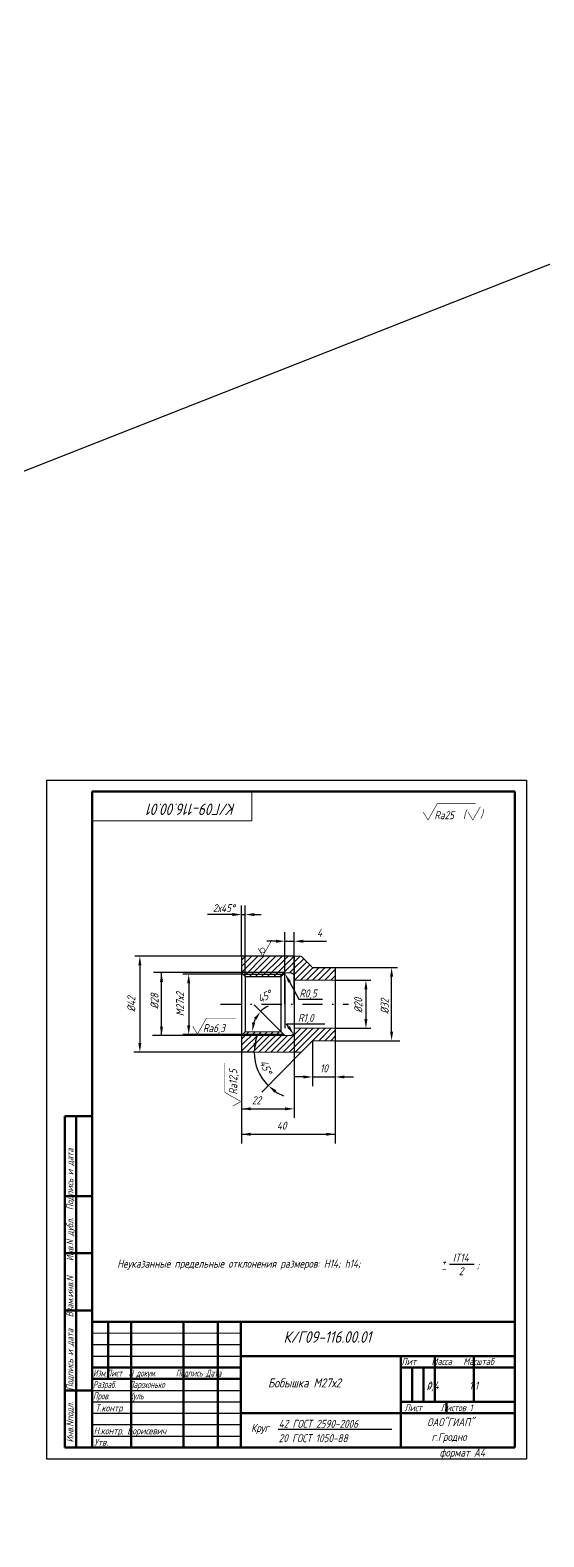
# Model space of a CAD drawing. Header units: inches. Extents: x 2854 to 6563, y -110 to 2015.
# Drawn here: x 5903 to 6128, y 1356 to 2015 of the extents above; entities that cross this region are included whole.
import ezdxf

# ---------------------------------------------------------------- set-up
doc = ezdxf.new("R2010")
doc.units = ezdxf.units.IN
doc.header["$LTSCALE"] = 0.7
doc.header["$MEASUREMENT"] = 0
doc.linetypes.add('DASHDOT', pattern=[25.4, 12.7, -6.35, 0, -6.35])
doc.styles.add('ROMANC', font='romanc', dxfattribs={"width": 0.8, "oblique": 15, "height": 3.5})
doc.styles.get("Standard").update_dxf_attribs({"font": 'romand.shx', "width": 0.8, "oblique": 15, "height": 3.5})
doc.dimstyles.get("Standard").update_dxf_attribs({"dimtxt": 3.5, "dimasz": 4, "dimexe": 4, "dimexo": 0, "dimgap": 2, "dimtad": 1, "dimdec": 0, "dimdsep": 46, "dimtxsty": 'Standard', "dimcen": 0.09, "dimadec": 0, "dimazin": 0, "dimtfac": 1, "dimtdec": 0, "dimtmove": 0, "dimatfit": 3, "dimfxl": 0, "dimtolj": 1, "dimtzin": 0, "dimlwd": 25, "dimlwe": 25, "dimarcsym": 0})

# ---------------------------------------------------------------- blocks, each defined once
blk = doc.blocks.new('*D96')
at = {"color": 0, "lineweight": 25}
for p, q in [((6010.77, 1616.78), (6006.77, 1616.78)), ((6014.77, 1589.24), (6014.77, 1620.78)), ((6014.77, 1616.78), (6018.79, 1616.78)), ((6018.79, 1589.24), (6018.79, 1620.78)), ((6022.79, 1616.78), (6032.97, 1616.78))]:
    blk.add_line(p, q, dxfattribs=at)
for points in [[(6010.77, 1617.45), (6010.77, 1616.11), (6014.77, 1616.78)], [(6022.79, 1617.45), (6022.79, 1616.11), (6018.79, 1616.78)]]:
    blk.add_solid(points, dxfattribs=at)
at = {"layer": 'DEFPOINTS', "color": 0, "lineweight": 25}
for p in [(6018.79, 1616.78), (6014.77, 1589.24), (6018.79, 1589.24)]:
    blk.add_point(p, dxfattribs=at)
at = {"color": 0, "insert": (6029.88, 1620.53), "char_height": 3.5, "attachment_point": 5}
blk.add_mtext('\\A1;4', dxfattribs=at)
blk = doc.blocks.new('*D97')
at = {"color": 0, "lineweight": 25}
blk.add_line((6021.87, 1568.24), (6004.65, 1550.72), dxfattribs=at)
for start, end in [(157.67717, 168.83859), (180, 225.49534), (236.65676, 247.81817)]:
    blk.add_arc((6021.87, 1568.24), 20.57, start, end, dxfattribs=at)
for points in [[(6002.36, 1572.16), (6001.03, 1572.28), (6001.31, 1568.24)], [(6010.15, 1550.54), (6010.99, 1551.58), (6007.46, 1553.57)]]:
    blk.add_solid(points, dxfattribs=at)
at = {"layer": 'DEFPOINTS', "color": 0, "lineweight": 25}
for p in [(6026.79, 1573.24), (5985.79, 1568.24), (6002.02, 1562.86), (6021.87, 1568.24), (6025.87, 1568.24)]:
    blk.add_point(p, dxfattribs=at)
at = {"color": 0, "lineweight": 25, "insert": (6006.37, 1561.74), "char_height": 3.5, "attachment_point": 5, "rotation": 292.74767}
blk.add_mtext('\\A1;45°', dxfattribs=at)

msp = doc.modelspace()

# ---------------------------------------------------------------- linework, layer by layer
at = {"lineweight": 25}
for p, q in [((3039.38, 697.05), (6390.81, 2015.37)), ((5991.79, 1628.45), (5980.88, 1628.45)), ((5995.79, 1610.24), (5995.79, 1632.45)), ((5995.79, 1628.45), (5997.39, 1628.45)), ((5997.39, 1601.29), (5997.39, 1632.45)), ((6001.39, 1628.45), (6004.29, 1628.45)), ((6018.79, 1610.24), (5949.13, 1610.24)), ((5995.79, 1608.45), (5997.39, 1610.05)), ((5996.99, 1601.7), (6005.53, 1610.24)), ((5997.39, 1610.05), (5997.57, 1610.24)), ((5997.39, 1607.4), (6000.22, 1610.24)), ((5997.39, 1604.75), (6002.88, 1610.24)), ((5999.23, 1601.29), (6008.18, 1610.24)), ((6001.88, 1601.29), (6010.83, 1610.24)), ((6004.53, 1601.29), (6013.48, 1610.24)), ((6007.18, 1601.29), (6016.13, 1610.24)), ((6009.84, 1601.29), (6018.79, 1610.24)), ((6018.79, 1610.24), (6018.79, 1553.41)), ((6018.79, 1607.59), (6021.44, 1610.24)), ((6018.79, 1604.94), (6022.97, 1609.12)), ((5951.27, 1606.24), (5951.27, 1572.24)), ((6014.68, 1603.06), (5957.27, 1603.06)), ((5995.79, 1602.4), (5970.02, 1602.4)), ((5995.79, 1605.8), (5997.39, 1607.4)), ((5995.79, 1603.15), (5997.39, 1604.75)), ((6012.49, 1601.29), (6018.79, 1607.59)), ((6016.79, 1602.94), (6018.79, 1604.94)), ((6018.58, 1602.08), (6018.79, 1602.29)), ((6018.79, 1602.29), (6024.29, 1607.78)), ((6018.89, 1599.74), (6025.6, 1606.45)), ((6021.54, 1599.74), (6027.04, 1605.24)), ((6024.2, 1599.74), (6029.7, 1605.24)), ((6026.85, 1599.74), (6032.35, 1605.24)), ((6029.5, 1599.74), (6035, 1605.24)), ((6032.15, 1599.74), (6036.79, 1604.38)), ((6036.79, 1605.24), (6064.02, 1605.24)), ((5972.63, 1598.91), (5972.63, 1579.57)), ((6034.8, 1599.74), (6036.79, 1601.72)), ((6036.79, 1599.74), (6052.39, 1599.74)), ((6050.19, 1595.74), (6050.19, 1582.74)), ((6061.42, 1577.24), (6061.42, 1601.24)), ((6013.03, 1577.19), (6001.27, 1588.91)), ((6014.82, 1575.49), (5956.79, 1575.49)), ((5995.79, 1576.02), (5970.02, 1576.02)), ((5995.79, 1573.98), (5998.99, 1577.19)), ((5995.79, 1571.33), (6001.65, 1577.19)), ((5995.79, 1568.68), (6004.3, 1577.19)), ((5995.79, 1575.57), (5995.79, 1539.46)), ((5998, 1568.24), (6006.95, 1577.19)), ((6000.65, 1568.24), (6009.6, 1577.19)), ((6003.3, 1568.24), (6012.25, 1577.19)), ((6005.95, 1568.24), (6013.79, 1576.07)), ((6008.61, 1568.24), (6015.91, 1575.54)), ((6011.26, 1568.24), (6018.79, 1575.77)), ((6018.79, 1578.74), (6018.79, 1553.41)), ((6018.79, 1578.74), (6018.79, 1539.46)), ((6018.79, 1578.42), (6019.11, 1578.74)), ((6018.79, 1575.77), (6021.76, 1578.74)), ((6018.79, 1573.12), (6024.41, 1578.74)), ((6018.79, 1570.47), (6027.06, 1578.74)), ((6019.21, 1568.24), (6029.71, 1578.74)), ((6026.86, 1573.24), (6032.36, 1578.74)), ((6029.52, 1573.24), (6035.02, 1578.74)), ((6032.17, 1573.24), (6036.79, 1577.86)), ((6036.79, 1578.74), (6052.39, 1578.74)), ((6013.91, 1568.24), (6018.79, 1573.12)), ((6016.56, 1568.24), (6018.79, 1570.47)), ((6026.79, 1573.24), (6026.79, 1553.41)), ((6034.82, 1573.24), (6036.79, 1575.21)), ((6036.79, 1573.24), (6064.98, 1573.24)), ((6036.79, 1573.24), (6036.79, 1528.35)), ((6036.79, 1573.24), (6036.79, 1553.41)), ((5995.79, 1568.24), (5995.79, 1536.53)), ((6000.79, 1568.24), (5995.79, 1568.24)), ((5995.79, 1568.24), (5995.79, 1528.35)), ((6021.86, 1568.24), (6022.41, 1568.79)), ((6022.79, 1557.41), (6018.79, 1557.41)), ((6026.79, 1557.41), (6036.79, 1557.41)), ((6040.79, 1557.41), (6044.79, 1557.41)), ((5995.79, 1543.46), (6014.79, 1543.46)), ((5995.79, 1532.35), (6036.79, 1532.35)), ((6086.76, 1475.55), (6097.59, 1475.55)), ((5930.4, 1440.31), (5995.4, 1440.31)), ((5930.4, 1435.31), (5995.4, 1435.31)), ((5930.4, 1420.31), (5995.4, 1420.31)), ((5930.4, 1415.31), (5995.4, 1415.31)), ((5930.4, 1410.31), (5995.4, 1410.31)), ((5930.4, 1405.31), (5995.4, 1405.31)), ((5930.4, 1400.31), (5995.4, 1400.31)), ((6011.8, 1403.36), (6061.53, 1403.36))]:
    msp.add_line(p, q, dxfattribs=at)
for p, q in [((5910.4, 1687.31), (5910.4, 1390.31)), ((5910.4, 1687.31), (6120.4, 1687.31)), ((6120.4, 1687.31), (6120.4, 1390.31)), ((6016.74, 1598.99), (6020.83, 1591.49)), ((6020.83, 1591.49), (6024.27, 1591.49)), ((6020.83, 1591.49), (6031.2, 1591.49)), ((6015.5, 1580.69), (6032.27, 1580.69)), ((6016.37, 1579.32), (6015.5, 1580.69)), ((5910.4, 1390.31), (6120.4, 1390.31))]:
    msp.add_line(p, q)
at = {"lineweight": 50}
for p, q in [((5930.4, 1682.31), (5930.4, 1395.31)), ((5930.4, 1682.31), (6115.4, 1682.31)), ((6115.4, 1682.31), (6115.4, 1395.31)), ((5918.4, 1540.31), (5918.4, 1395.31)), ((5918.4, 1540.31), (5930.4, 1540.31)), ((5923.4, 1540.31), (5923.4, 1395.31)), ((5918.4, 1505.31), (5930.4, 1505.31)), ((5918.4, 1480.31), (5930.4, 1480.31)), ((5918.4, 1455.31), (5930.4, 1455.31)), ((5930.4, 1450.31), (6115.4, 1450.31)), ((5937.4, 1450.31), (5937.4, 1425.31)), ((5947.4, 1450.31), (5947.4, 1395.31)), ((5970.4, 1450.31), (5970.4, 1395.31)), ((5985.4, 1450.31), (5985.4, 1395.31)), ((5995.4, 1450.31), (5995.4, 1395.31)), ((6065.4, 1435.31), (6065.4, 1395.31)), ((6080.4, 1435.31), (6080.4, 1415.31)), ((6097.4, 1435.31), (6097.4, 1415.31)), ((5930.4, 1430.31), (5995.4, 1430.31)), ((5930.4, 1425.31), (5995.4, 1425.31)), ((6065.4, 1430.31), (6115.4, 1430.31)), ((6070.4, 1430.31), (6070.4, 1415.31)), ((6075.4, 1430.31), (6075.4, 1415.31)), ((5918.4, 1420.31), (5930.4, 1420.31)), ((6065.4, 1415.31), (6115.4, 1415.31)), ((6085.4, 1415.31), (6085.4, 1410.31)), ((5918.4, 1395.31), (6115.4, 1395.31))]:
    msp.add_line(p, q, dxfattribs=at)
at = {"color": 0, "linetype": 'ByBlock'}
for p, q in [((6000.79, 1610.24), (5965.9, 1610.24)), ((5960.73, 1575.54), (5960.73, 1602.94)), ((6000.79, 1568.24), (5948.59, 1568.24))]:
    msp.add_line(p, q, dxfattribs=at)
at = {"linetype": 'Continuous'}
for p, q in [((5995.79, 1602.34), (5999.93, 1602.34)), ((5999.93, 1602.34), (6014.2, 1602.34)), ((5995.79, 1576.07), (5999.93, 1576.07)), ((5999.93, 1576.07), (6014.2, 1576.07))]:
    msp.add_line(p, q, dxfattribs=at)
at = {"linetype": 'DASHDOT'}
msp.add_line((5986.6, 1589.24), (6042.53, 1589.24), dxfattribs=at)
at = {"lineweight": 15}
msp.add_line((5930.4, 1445.31), (5995.4, 1445.31), dxfattribs=at)
at = {"color": 1, "lineweight": 50}
for p, q in [((5995.4, 1435.31), (6115.4, 1435.31)), ((5995.4, 1410.31), (6115.4, 1410.31))]:
    msp.add_line(p, q, dxfattribs=at)
for points, const_width in [([(6000.25, 1669.43), (6000.25, 1682.43)], 0.5), ([(6077.32, 1669.79), (6081.48, 1677.13)], 0.25), ([(6081.48, 1677.13), (6098.23, 1677.13)], 0.3), ([(6096.92, 1669.79), (6100.26, 1675.67)], 0.25), ([(5930.25, 1669.43), (6000.25, 1669.43)], 0.5), ([(6075.29, 1673.29), (6077.32, 1669.79)], 0.25), ([(6094.89, 1673.29), (6096.92, 1669.79)], 0.25), ([(6005.01, 1610.29), (6008.99, 1617.29)], 0.25), ([(5995.79, 1610.24), (5995.79, 1589.24)], 0.5), ([(6002.98, 1613.79), (6005.01, 1610.29)], 0.25), ([(6026.79, 1605.24), (6021.87, 1610.24)], 0.5), ([(5997.39, 1601.29), (5995.79, 1602.91)], 0.5), ([(6014.47, 1602.73), (6013.03, 1601.29)], 0.5), ([(6018.79, 1601.58), (6018.79, 1576.89)], 0.5), ([(6036.79, 1605.24), (6036.79, 1589.24)], 0.5), ([(5997.39, 1577.19), (5997.39, 1601.29)], 0.5), ([(6013.03, 1601.29), (6013.03, 1577.19)], 0.5), ([(6014.77, 1589.24), (6014.77, 1599.83)], 0.5), ([(6018.79, 1599.74), (6036.79, 1599.74)], 0.5), ([(5995.79, 1568.24), (5995.79, 1589.24)], 0.5), ([(6014.77, 1589.28), (6014.77, 1578.69)], 0.5), ([(6036.79, 1573.24), (6036.79, 1589.24)], 0.5), ([(6036.79, 1573.24), (6036.79, 1589.24)], 0.5), ([(5976.45, 1576.15), (5980.43, 1583.15)], 0.25), ([(5980.43, 1583), (5993.31, 1583)], 0.25), ([(5974.42, 1579.65), (5976.45, 1576.15)], 0.25), ([(5997.39, 1577.19), (5995.79, 1575.57)], 0.5), ([(6014.47, 1575.74), (6013.03, 1577.19)], 0.5), ([(6018.79, 1578.74), (6036.79, 1578.74)], 0.5), ([(6026.79, 1573.24), (6021.87, 1568.24)], 0.5), ([(5988.43, 1550.65), (5988.43, 1563.53)], 0.25), ([(5995.43, 1546.67), (5988.43, 1550.65)], 0.25), ([(5991.93, 1544.64), (5995.43, 1546.67)], 0.25)]:
    msp.add_lwpolyline(points, dxfattribs=dict(const_width=const_width))
at = {"linetype": 'Continuous', "const_width": 0.5}
for points in [[(5995.79, 1610.24), (6018.79, 1610.24)], [(6018.79, 1610.24), (6021.87, 1610.24)], [(6014.97, 1602.94), (6017.04, 1602.94)], [(6026.79, 1605.24), (6036.79, 1605.24)], [(5997.39, 1601.29), (5999.93, 1601.29)], [(5999.93, 1601.29), (6013.03, 1601.29)], [(5997.39, 1577.19), (5999.93, 1577.19)], [(5999.93, 1577.19), (6013.03, 1577.19)], [(6014.97, 1575.54), (6017.04, 1575.54)], [(6026.79, 1573.24), (6036.79, 1573.24)], [(5995.79, 1568.24), (6018.79, 1568.24)], [(6018.79, 1568.24), (6021.87, 1568.24)]]:
    msp.add_lwpolyline(points, dxfattribs=at)
for points, const_width in [([(6006, 1612.75, 1), (6003.87, 1612.75, 1)], 0.25), ([(6006, 1612.75, -1), (6003.87, 1612.75, -1)], 0.25), ([(6014.97, 1602.94, 0.198562), (6014.47, 1602.73, 0.198562)], 0.5), ([(6018.79, 1601.58, 0.342767), (6017.04, 1602.94, 0.414214)], 0.5), ([(6014.97, 1575.54, -0.198562), (6014.47, 1575.74, -0.198562)], 0.5), ([(6018.79, 1576.89, -0.342767), (6017.04, 1575.54, -0.414214)], 0.5)]:
    msp.add_lwpolyline(points, format="xyb", dxfattribs=dict(const_width=const_width))
at = {"lineweight": 25}
for start, end in [(153.34794, 161.72934), (116.80662, 135.07728)]:
    msp.add_arc((6013.03, 1577.19), 12.6, start, end, dxfattribs=at)
for points in [[(5991.79, 1629.12), (5991.79, 1627.79), (5995.79, 1628.45)], [(6001.39, 1629.12), (6001.39, 1627.79), (5997.39, 1628.45)], [(5950.6, 1606.24), (5951.93, 1606.24), (5951.27, 1610.24)], [(5971.96, 1598.41), (5973.3, 1598.41), (5972.63, 1602.41)], [(6060.75, 1601.24), (6062.08, 1601.24), (6061.42, 1605.24)], [(6049.52, 1595.74), (6050.85, 1595.74), (6050.19, 1599.74)], [(6001.23, 1583.23), (6002.31, 1582.45), (6004.11, 1586.08)], [(6049.52, 1582.74), (6050.85, 1582.74), (6050.19, 1578.74)], [(5971.96, 1580.02), (5973.3, 1580.02), (5972.63, 1576.02)], [(6001.72, 1581.03), (6000.4, 1581.24), (6000.43, 1577.19)], [(6060.75, 1577.24), (6062.08, 1577.24), (6061.42, 1573.24)], [(5950.6, 1572.24), (5951.93, 1572.24), (5951.27, 1568.24)], [(6022.79, 1558.07), (6022.79, 1556.74), (6026.79, 1557.41)], [(6040.79, 1558.07), (6040.79, 1556.74), (6036.79, 1557.41)], [(5999.79, 1544.13), (5999.79, 1542.79), (5995.79, 1543.46)], [(6014.79, 1544.13), (6014.79, 1542.79), (6018.79, 1543.46)], [(5999.79, 1533.01), (5999.79, 1531.68), (5995.79, 1532.35)], [(6032.79, 1533.01), (6032.79, 1531.68), (6036.79, 1532.35)]]:
    msp.add_solid(points, dxfattribs=at)
at = {"color": 0, "linetype": 'ByBlock'}
for points in [[(5960.06, 1598.94), (5961.39, 1598.94), (5960.73, 1602.94)], [(5960.06, 1579.48), (5961.39, 1579.48), (5960.73, 1575.48)]]:
    msp.add_solid(points, dxfattribs=at)
for points in [[(6016.15, 1598.67), (6017.32, 1599.31), (6014.82, 1602.5)], [(6016.93, 1579.68), (6015.8, 1578.97), (6018.51, 1575.95)]]:
    msp.add_solid(points)
at = {"layer": 'DEFPOINTS', "color": 0, "linetype": 'ByBlock'}
for p in [(5991.59, 1610.24), (5995.79, 1610.24), (5960.73, 1602.74), (5991.59, 1602.91), (6019.79, 1602.74), (5997.39, 1601.29), (5978.3, 1575.57), (5991.59, 1575.57), (6036.79, 1571.24), (5968.9, 1568.24), (5991.59, 1568.24)]:
    msp.add_point(p, dxfattribs=at)

# ---------------------------------------------------------------- texts
at = {"style": 'ROMANC', "oblique": 15, "width": 0.8}
for s, p in [('(', (6092.74, 1670.61)), (')', (6100.23, 1670.75))]:
    msp.add_text(s, height=3.5, dxfattribs=at).set_placement(p)
at = {"lineweight": 35, "insert": (5993.13, 1672.01), "char_height": 5, "width": 116.2188, "attachment_point": 1, "rotation": 180}
msp.add_mtext('К/Г09-116.00.01 ', dxfattribs=at)
at = {"lineweight": 25, "attachment_point": 1}
for s, insert, char_height, width in [('Ra25', (6080.11, 1673.67), 3.5, 29.1251), ('2х45%%D', (5983.2, 1633.01), 3.5, 23.1507), ('R0,5', (6021.08, 1595.71), 3.5, 29.1251), ('R1,0', (6020.43, 1585.02), 3.5, 29.1251), ('Ra6,3', (5978.89, 1580.54), 3.5, 29.1251), (' Неуказанные предельные отклонения размеров: H14; h14; ', (5939.5, 1477.48), 3.5, 158.004), ('+', (6083.26, 1478.25), 3.5, 4.3989), ('IT14', (6088.21, 1480.07), 3.5, 19.7907), ('-', (6083.04, 1475.32), 3.5, 6.6548), ('2', (6090.82, 1474.19), 3.5, 17.1446), (';', (6098.65, 1476.91), 3.5, 9.0235), ('{\\W0.7;Лит    Масса   Масштаб}', (6065.6, 1434.42), 3, 48.3624), ('{\\W0.6; Изм.Лист  N докум.      Подпись Дата\\P Разраб.    Парохонько\\P Пров.      Куль}', (5929.32, 1429.36), 3, 75.9719), ('      0,4', (6065.68, 1424.15), 3.5, 30.5998), ('      1:1', (6084.25, 1424.15), 3.5, 30.5998), ('Р', (6076.68, 1423.35), 3, 4.7355), ('{\\W0.7;Т.контр}', (5931.83, 1414.11), 3, 65.7648), ('Лист     Листов 1', (6067.01, 1414.18), 3, 49.4707), ('{\\W0.7; Н.контр. Борисевич}', (5929.39, 1404.09), 3, 40.546), ('Круг', (5999.92, 1405.6), 3.5, 20.1), (' 42 ГОСТ 2590-2006', (6010.14, 1407.42), 3.5, 64.6502), ('{\\W0.7;Утв.     }', (5931.32, 1399.1), 3, 39.2217), (' 20 ГОСТ 1050-88', (6010.14, 1401.13), 3.5, 64.6502), ('г.Гродно', (6078.9, 1401.69), 3.5, 35.0627), ('формат А4', (6082.42, 1394.83), 3.5, 32.7454)]:
    msp.add_mtext(s, dxfattribs=dict(at, insert=insert, char_height=char_height, width=width))
at = {"lineweight": 25, "char_height": 3.5, "attachment_point": 5}
for s, insert, rotation in [('\\A1;45°', (6005.88, 1592.6), 26.80662), ('\\A1;%%C42', (5947.52, 1589.24), 90), ('\\A1;М27х2', (5968.88, 1589.24), 90)]:
    msp.add_mtext(s, dxfattribs=dict(at, insert=insert, rotation=rotation))
at = {"lineweight": 25, "attachment_point": 1, "rotation": 90}
for s, insert, char_height, width in [('%%C28', (5955.93, 1587.19), 3.5, 22.1941), ('%%C20', (6045.1, 1585.43), 3.5, 22.1941), ('%%C32', (6056.63, 1585.04), 3.5, 22.1941), ('Ra12,5', (5990.35, 1549.72), 3.5, 29.1251), ('{\\W0.7; Инв.Nподл.   Подпись и дата   Взам.инв.N    Инв.N дубл.  Подпись и дата}', (5919.16, 1395.83), 3, 144.2887)]:
    msp.add_mtext(s, dxfattribs=dict(at, insert=insert, char_height=char_height, width=width))
at = {"lineweight": 25, "char_height": 3.5, "attachment_point": 5}
for s, insert in [('\\A1;10', (6031.79, 1561.16)), ('22', (6002.29, 1547.21)), ('40', (6013.29, 1536.1))]:
    msp.add_mtext(s, dxfattribs=dict(at, insert=insert))
at = {"lineweight": 35, "attachment_point": 1}
for s, insert, char_height, width in [('К/Г09-116.00.01', (6014.13, 1446.15), 5, 116.2188), ('ОАО"ГИАП"', (6076.98, 1408.13), 3.5, 36.171)]:
    msp.add_mtext(s, dxfattribs=dict(at, insert=insert, char_height=char_height, width=width))
at = {"lineweight": 30, "insert": (6007.32, 1425.56), "char_height": 4, "width": 61.9449, "attachment_point": 1}
msp.add_mtext('Бобышка М27х2', dxfattribs=at)

# ---------------------------------------------------------------- dimensions: what is measured, and where the dimension line sits
dim = msp.add_linear_dim(base=(6018.79, 1616.78), p1=(6014.77, 1589.24), p2=(6018.79, 1589.24), text='4', dimstyle='Standard')
dim.commit()
dim.dimension.update_dxf_attribs({"geometry": '*D96', "text_midpoint": (6029.88, 1620.53)})
at = {"lineweight": 25}
dim = msp.add_angular_dim_2l(base=(6002.02, 1562.86), line1=((5985.79, 1568.24), (6025.87, 1568.24)), line2=((6026.79, 1573.24), (6021.87, 1568.24)), dimstyle='Standard', dxfattribs=at)
dim.commit()
dim.dimension.update_dxf_attribs({"geometry": '*D97', "text_midpoint": (6006.37, 1561.74)})

doc.saveas('drawing.dxf')
